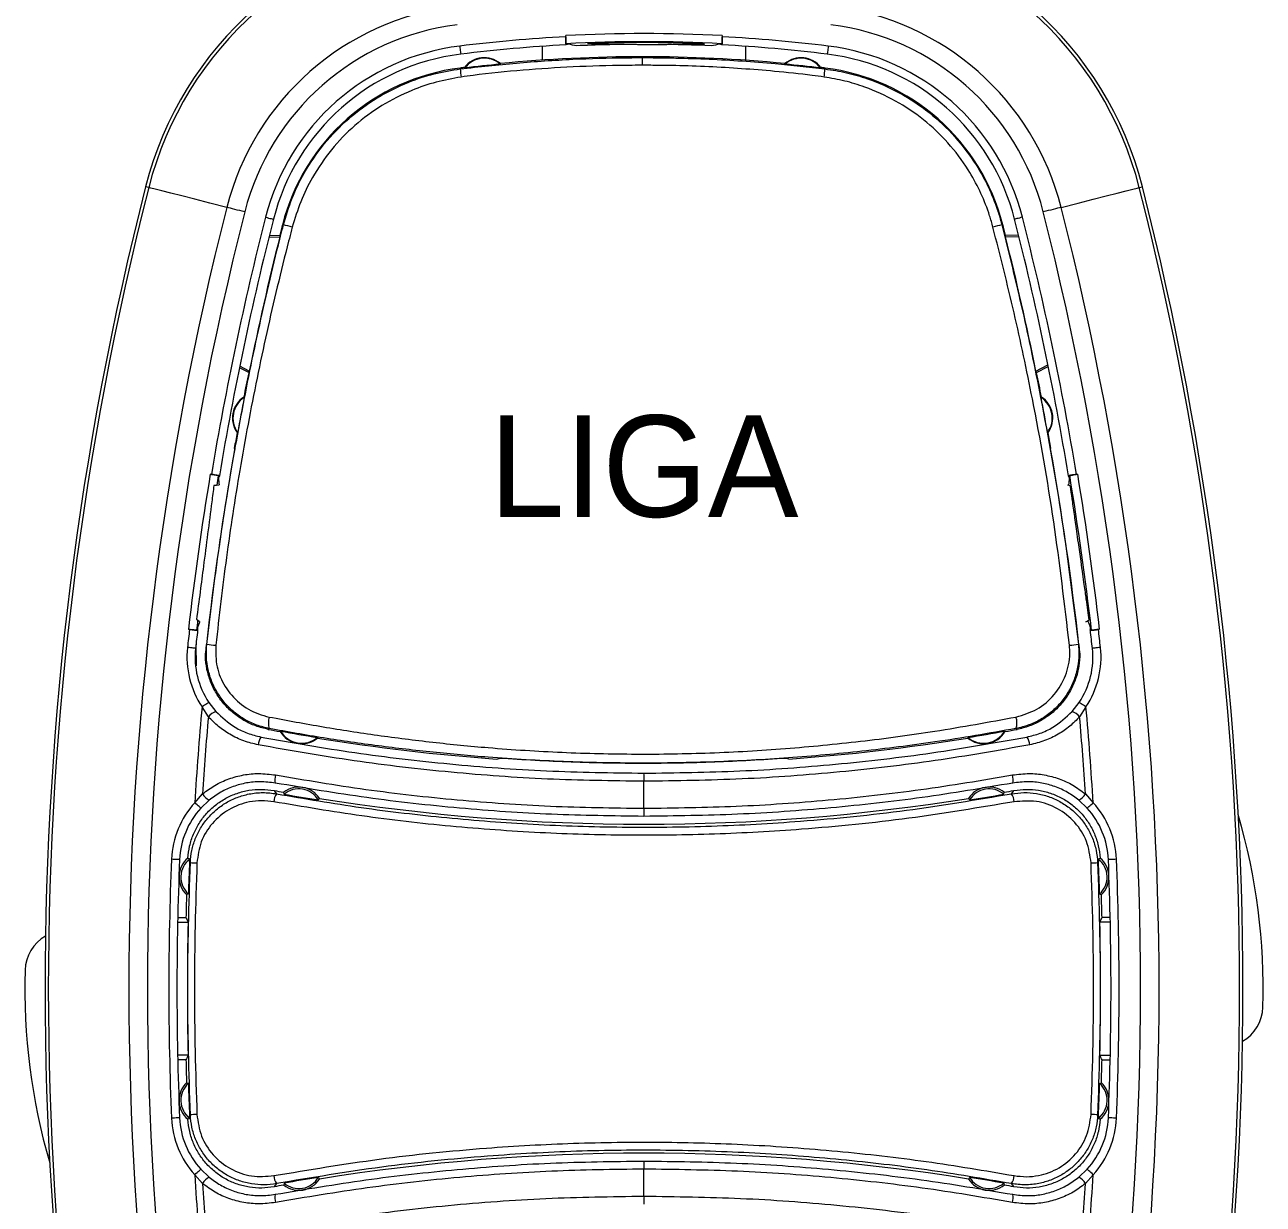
# Model space of a CAD drawing. Header units: inches. Extents: x -3 to 3194, y -983 to 1262.
# Drawn here: x 2958.66 to 2989.16, y 712.66 to 741.7 of the extents above; entities that cross this region are included whole.
import ezdxf

# ---------------------------------------------------------------- set-up
doc = ezdxf.new("R2010")
doc.units = ezdxf.units.IN
doc.header["$MEASUREMENT"] = 0

# ---------------------------------------------------------------- blocks, each defined once
blk = doc.blocks.new('BOTÃO DUPLO')
at = {"color": 7, "linetype": 'Continuous', "lineweight": 15}
for p, q in [((5850.454, 10989.968), (5850.454, 10989.997)), ((5854.311, 10989.997), (5854.311, 10989.968)), ((5849.882, 10989.393), (5849.882, 10989.733)), ((5854.882, 10989.733), (5854.882, 10989.388)), ((5847.856, 10989.198), (5847.859, 10989.177)), ((5856.841, 10989.198), (5856.839, 10989.177)), ((5840.186, 10986.258), (5840.108, 10986.277)), ((5864.579, 10986.258), (5864.657, 10986.277)), ((5843.481, 10985.341), (5843.502, 10985.336)), ((5861.217, 10985.341), (5861.196, 10985.336)), ((5843.145, 10985.034), (5843.413, 10985.044)), ((5843.155, 10985.076), (5843.416, 10985.086)), ((5861.61, 10985.073), (5861.281, 10985.086)), ((5861.621, 10985.031), (5861.285, 10985.044)), ((5842.662, 10981.737), (5842.427, 10981.861)), ((5862.036, 10981.737), (5862.331, 10981.893)), ((5862.051, 10981.698), (5862.34, 10981.85)), ((5842.647, 10981.698), (5842.419, 10981.818)), ((5842.303, 10979.825), (5842.293, 10979.838)), ((5862.395, 10979.825), (5862.405, 10979.838)), ((5841.73, 10979.194), (5841.702, 10979.198)), ((5863.035, 10979.194), (5863.063, 10979.198)), ((5841.859, 10978.926), (5841.918, 10978.933)), ((5862.823, 10978.929), (5862.847, 10978.933)), ((5862.85, 10978.918), (5862.823, 10978.929)), ((5862.884, 10978.904), (5862.85, 10978.918)), ((5841.439, 10975.564), (5841.39, 10975.6)), ((5863.262, 10975.566), (5863.319, 10975.596)), ((5863.321, 10975.574), (5863.262, 10975.566)), ((5863.319, 10975.596), (5863.349, 10975.612)), ((5841.163, 10975.379), (5841.191, 10975.375)), ((5863.602, 10975.379), (5863.574, 10975.375)), ((5841.36, 10974.482), (5841.35, 10975.004)), ((5841.654, 10973.226), (5841.498, 10973.469)), ((5841.664, 10973.58), (5841.838, 10973.356)), ((5862.927, 10973.356), (5863.101, 10973.58)), ((5863.267, 10973.469), (5863.111, 10973.226)), ((5848.749, 10972.184), (5848.818, 10972.201)), ((5855.948, 10972.184), (5855.88, 10972.201)), ((5852.382, 10970.973), (5852.382, 10971.637)), ((5841.32, 10971.109), (5841.511, 10971.327)), ((5841.673, 10971.17), (5841.468, 10970.975)), ((5863.297, 10970.975), (5863.092, 10971.17)), ((5863.254, 10971.327), (5863.445, 10971.109)), ((5841.19, 10969.66), (5841.194, 10969.721)), ((5841.21, 10969.635), (5841.19, 10969.66)), ((5863.575, 10969.66), (5863.555, 10969.635)), ((5863.571, 10969.721), (5863.575, 10969.66)), ((5840.898, 10968.17), (5841.155, 10968.17)), ((5840.901, 10968.28), (5841.102, 10968.28)), ((5863.867, 10968.17), (5863.61, 10968.17)), ((5863.864, 10968.28), (5863.662, 10968.28)), ((5841.155, 10964.89), (5840.898, 10964.89)), ((5841.102, 10964.78), (5840.901, 10964.78)), ((5863.61, 10964.89), (5863.867, 10964.89)), ((5863.662, 10964.78), (5863.864, 10964.78)), ((5841.19, 10963.4), (5841.21, 10963.425)), ((5841.194, 10963.338), (5841.19, 10963.4)), ((5863.555, 10963.425), (5863.575, 10963.4)), ((5863.575, 10963.4), (5863.571, 10963.338)), ((5841.468, 10962.085), (5841.673, 10961.89)), ((5852.382, 10961.423), (5852.382, 10962.087)), ((5863.092, 10961.89), (5863.297, 10962.085)), ((5841.511, 10961.733), (5841.32, 10961.95)), ((5863.445, 10961.95), (5863.254, 10961.733))]:
    blk.add_line(p, q, dxfattribs=at)
at = {"color": 116, "linetype": 'Continuous', "lineweight": 15, "true_color": 0x136734}
for p, q in [((5852.349, 10989.266), (5852.349, 10989.455)), ((5841.593, 10974.803), (5841.605, 10975.004)), ((5841.605, 10975.004), (5841.615, 10975.012)), ((5863.082, 10975.012), (5863.092, 10975.004)), ((5863.092, 10975.004), (5863.104, 10974.803)), ((5841.58, 10974.79), (5841.593, 10974.803)), ((5863.104, 10974.803), (5863.118, 10974.79))]:
    blk.add_line(p, q, dxfattribs=at)
at = {"color": 7, "linetype": 'Continuous', "lineweight": 15, "flags": 128}
for points in [[(5847.845, 10989.739), (5847.85, 10989.7), (5847.854, 10989.662), (5847.859, 10989.628), (5847.862, 10989.598), (5847.865, 10989.573), (5847.868, 10989.555), (5847.869, 10989.544), (5847.869, 10989.54)], [(5856.92, 10989.739), (5856.915, 10989.7), (5856.911, 10989.662), (5856.906, 10989.628), (5856.903, 10989.598), (5856.9, 10989.573), (5856.897, 10989.555), (5856.896, 10989.544), (5856.896, 10989.54)], [(5847.968, 10989.2), (5847.962, 10989.209), (5847.961, 10989.211)], [(5848.841, 10989.295), (5848.845, 10989.306), (5848.845, 10989.307)], [(5855.856, 10989.295), (5855.853, 10989.306), (5855.852, 10989.307)], [(5856.73, 10989.2), (5856.735, 10989.209), (5856.736, 10989.211)], [(5842.108, 10985.768), (5841.692, 10985.874), (5841.321, 10985.968), (5840.999, 10986.05), (5840.728, 10986.119), (5840.51, 10986.175), (5840.346, 10986.217), (5840.238, 10986.244), (5840.186, 10986.258)], [(5862.657, 10985.768), (5863.073, 10985.874), (5863.444, 10985.968), (5863.766, 10986.05), (5864.037, 10986.119), (5864.255, 10986.175), (5864.419, 10986.217), (5864.527, 10986.244), (5864.579, 10986.258)], [(5842.55, 10985.655), (5842.487, 10985.671), (5842.425, 10985.687), (5842.365, 10985.702), (5842.307, 10985.717), (5842.251, 10985.731), (5842.199, 10985.745), (5842.152, 10985.757), (5842.108, 10985.768)], [(5843.062, 10985.525), (5843.1, 10985.515), (5843.137, 10985.506), (5843.17, 10985.497), (5843.2, 10985.49), (5843.224, 10985.484), (5843.242, 10985.479), (5843.252, 10985.476), (5843.256, 10985.476)], [(5861.703, 10985.525), (5861.665, 10985.515), (5861.628, 10985.506), (5861.595, 10985.497), (5861.565, 10985.49), (5861.541, 10985.484), (5861.523, 10985.479), (5861.513, 10985.476), (5861.509, 10985.476)], [(5862.657, 10985.768), (5862.613, 10985.757), (5862.565, 10985.745), (5862.513, 10985.731), (5862.458, 10985.717), (5862.4, 10985.702), (5862.339, 10985.687), (5862.278, 10985.671), (5862.215, 10985.655)], [(5842.538, 10981.087), (5842.528, 10981.093), (5842.527, 10981.095)], [(5862.16, 10981.087), (5862.169, 10981.093), (5862.171, 10981.095)], [(5842.375, 10980.226), (5842.364, 10980.224), (5842.362, 10980.223)], [(5862.322, 10980.226), (5862.333, 10980.224), (5862.335, 10980.223)], [(5862.85, 10978.918), (5862.849, 10978.92), (5862.849, 10978.922), (5862.849, 10978.924), (5862.848, 10978.926), (5862.848, 10978.927), (5862.848, 10978.929), (5862.848, 10978.931), (5862.847, 10978.933)], [(5863.321, 10975.574), (5863.321, 10975.577), (5863.321, 10975.58), (5863.321, 10975.582), (5863.32, 10975.585), (5863.32, 10975.588), (5863.32, 10975.59), (5863.319, 10975.593), (5863.319, 10975.596)], [(5841.34, 10974.91), (5841.336, 10974.91), (5841.325, 10974.911), (5841.307, 10974.913), (5841.282, 10974.916), (5841.252, 10974.92), (5841.217, 10974.923), (5841.18, 10974.927), (5841.141, 10974.932)], [(5863.624, 10974.932), (5863.585, 10974.927), (5863.548, 10974.923), (5863.513, 10974.92), (5863.483, 10974.916), (5863.458, 10974.913), (5863.44, 10974.911), (5863.429, 10974.91), (5863.425, 10974.91)], [(5841.664, 10973.58), (5841.661, 10973.578), (5841.652, 10973.572), (5841.637, 10973.562), (5841.616, 10973.548), (5841.591, 10973.531), (5841.562, 10973.512), (5841.531, 10973.491), (5841.498, 10973.469)], [(5863.267, 10973.469), (5863.234, 10973.491), (5863.203, 10973.512), (5863.174, 10973.531), (5863.149, 10973.548), (5863.128, 10973.562), (5863.113, 10973.572), (5863.103, 10973.578), (5863.101, 10973.58)], [(5843.433, 10972.871), (5843.426, 10972.862), (5843.425, 10972.86)], [(5844.339, 10972.715), (5844.342, 10972.704), (5844.342, 10972.702)], [(5860.359, 10972.715), (5860.356, 10972.704), (5860.355, 10972.702)], [(5861.265, 10972.871), (5861.271, 10972.862), (5861.273, 10972.86)], [(5861.57, 10972.915), (5861.556, 10972.925), (5861.542, 10972.935)], [(5843.272, 10971.408), (5843.302, 10971.37), (5843.333, 10971.329)], [(5843.523, 10971.319), (5843.52, 10971.329), (5843.51, 10971.365)], [(5844.362, 10971.177), (5844.368, 10971.185), (5844.389, 10971.217)], [(5860.403, 10971.177), (5860.397, 10971.185), (5860.376, 10971.217)], [(5861.242, 10971.319), (5861.245, 10971.329), (5861.255, 10971.365)], [(5861.432, 10971.329), (5861.463, 10971.37), (5861.493, 10971.408)], [(5841.468, 10970.975), (5841.465, 10970.977), (5841.457, 10970.985), (5841.443, 10970.997), (5841.425, 10971.014), (5841.402, 10971.034), (5841.377, 10971.058), (5841.349, 10971.083), (5841.32, 10971.109)], [(5863.297, 10970.975), (5863.3, 10970.977), (5863.308, 10970.985), (5863.322, 10970.997), (5863.34, 10971.014), (5863.363, 10971.034), (5863.388, 10971.058), (5863.416, 10971.083), (5863.445, 10971.109)], [(5840.947, 10969.709), (5840.943, 10969.709), (5840.932, 10969.709), (5840.913, 10969.71), (5840.889, 10969.711), (5840.858, 10969.712), (5840.824, 10969.714), (5840.786, 10969.715), (5840.747, 10969.717)], [(5841.194, 10969.721), (5841.184, 10969.726), (5841.15, 10969.743)], [(5863.615, 10969.743), (5863.605, 10969.738), (5863.571, 10969.721)], [(5864.018, 10969.717), (5863.979, 10969.715), (5863.941, 10969.714), (5863.907, 10969.712), (5863.876, 10969.711), (5863.851, 10969.71), (5863.833, 10969.709), (5863.822, 10969.709), (5863.818, 10969.709)], [(5841.162, 10968.865), (5841.152, 10968.86), (5841.117, 10968.846)], [(5863.603, 10968.865), (5863.613, 10968.86), (5863.647, 10968.846)], [(5841.162, 10964.195), (5841.152, 10964.199), (5841.117, 10964.214)], [(5863.603, 10964.195), (5863.613, 10964.199), (5863.647, 10964.214)], [(5840.947, 10963.351), (5840.943, 10963.351), (5840.932, 10963.35), (5840.913, 10963.35), (5840.889, 10963.349), (5840.858, 10963.347), (5840.824, 10963.346), (5840.786, 10963.344), (5840.747, 10963.343)], [(5841.15, 10963.317), (5841.16, 10963.322), (5841.194, 10963.338)], [(5863.571, 10963.338), (5863.581, 10963.334), (5863.615, 10963.317)], [(5864.018, 10963.343), (5863.979, 10963.344), (5863.941, 10963.346), (5863.907, 10963.347), (5863.876, 10963.349), (5863.851, 10963.35), (5863.833, 10963.35), (5863.822, 10963.351), (5863.818, 10963.351)], [(5841.32, 10961.95), (5841.349, 10961.977), (5841.377, 10962.002), (5841.402, 10962.026), (5841.425, 10962.046), (5841.443, 10962.063), (5841.457, 10962.075), (5841.465, 10962.083), (5841.468, 10962.085)], [(5863.445, 10961.95), (5863.416, 10961.977), (5863.388, 10962.002), (5863.363, 10962.026), (5863.34, 10962.046), (5863.322, 10962.063), (5863.308, 10962.075), (5863.3, 10962.083), (5863.297, 10962.085)], [(5843.333, 10961.731), (5843.302, 10961.69), (5843.272, 10961.651)], [(5843.523, 10961.741), (5843.52, 10961.731), (5843.51, 10961.694)], [(5844.362, 10961.883), (5844.368, 10961.874), (5844.389, 10961.843)], [(5860.403, 10961.883), (5860.397, 10961.874), (5860.376, 10961.843)], [(5861.242, 10961.741), (5861.245, 10961.731), (5861.255, 10961.694)], [(5861.493, 10961.651), (5861.463, 10961.69), (5861.432, 10961.731)]]:
    blk.add_lwpolyline(points, dxfattribs=at)
at = {"color": 116, "linetype": 'Continuous', "lineweight": 15, "true_color": 0x136734, "flags": 128}
blk.add_lwpolyline([(5843.155, 10972.935), (5843.141, 10972.925), (5843.128, 10972.915)], dxfattribs=at)
at = {"color": 7, "linetype": 'Continuous', "lineweight": 15}
for centre, radius, start, end in [((5848.539, 10984.13), 8.7, 97.0537, 165.7091), ((5848.539, 10984.13), 8.62, 97.0537, 165.7091), ((5856.226, 10984.13), 8.62, 14.2909, 82.9463), ((5856.226, 10984.13), 8.7, 14.2909, 82.9463), ((5848.539, 10984.13), 6.636, 97.0537, 165.7091), ((5856.226, 10984.13), 6.636, 14.2909, 82.9463), ((5848.539, 10984.13), 6.18, 97.0537, 165.7091), ((5856.226, 10984.13), 6.18, 14.2909, 82.9463), ((5852.382, 10953.067), 36.952, 92.991, 97.0537), ((5852.382, 10953.067), 36.752, 92.9963, 97.0537), ((5852.382, 10953.067), 36.98, 87.0113, 92.9887), ((5852.382, 10953.067), 36.78, 87.0059, 92.9941), ((5852.382, 10953.067), 36.716, 90.3036, 92.5956), ((5852.382, 10953.067), 36.759, 87.6744, 92.1672), ((5852.382, 10953.067), 36.716, 87.4044, 89.4545), ((5852.382, 10953.067), 36.752, 82.9463, 87.0037), ((5852.382, 10953.067), 36.952, 82.9463, 87.009), ((5848.539, 10984.13), 5.652, 97.0537, 165.7091), ((5848.539, 10984.13), 5.452, 97.0537, 165.7091), ((5856.226, 10984.13), 5.452, 14.2909, 82.9463), ((5856.226, 10984.13), 5.652, 14.2909, 82.9463), ((5852.349, 10953.053), 36.424, 96.9187, 97.0853), ((5848.449, 10988.841), 0.612, 49.6452, 142.7933), ((5848.449, 10988.841), 0.6, 49.1535, 143.285), ((5852.349, 10953.053), 36.411, 95.528, 96.9105), ((5856.249, 10988.841), 0.612, 37.2067, 130.3548), ((5856.249, 10988.841), 0.6, 36.715, 130.8465), ((5852.349, 10953.053), 36.411, 83.0895, 84.472), ((5852.349, 10953.053), 36.424, 82.9147, 83.0813), ((5854.381, 10989.318), 2.462, 352.0235, 356.7008), ((5917.632, 10966.53), 80, 165.70915, 194.29085), ((5917.632, 10966.53), 79.92, 165.70915, 194.29085), ((5787.132, 10966.53), 79.92, 345.70915, 14.29085), ((5787.132, 10966.53), 80, 345.70915, 14.29085), ((5917.632, 10966.53), 77.936, 165.70915, 194.29085), ((5917.632, 10966.53), 77.48, 165.70915, 194.29085), ((5917.632, 10966.53), 76.952, 165.70915, 170.5278), ((5787.132, 10966.53), 76.952, 9.4722, 14.29085), ((5787.132, 10966.53), 77.48, 345.70915, 14.29085), ((5787.132, 10966.53), 77.936, 345.70915, 14.29085), ((5917.632, 10966.53), 76.752, 165.70915, 170.52932), ((5917.539, 10966.474), 76.424, 165.7072, 165.9046), ((5841.672, 10977.426), 8.119, 75.3816, 76.9796), ((5863.025, 10977.426), 8.119, 103.0204, 104.6184), ((5787.159, 10966.474), 76.424, 14.0954, 14.2928), ((5787.132, 10966.53), 76.752, 9.47068, 14.29085), ((5917.539, 10966.474), 76.417, 165.93582, 168.47858), ((5787.159, 10966.474), 76.417, 11.52142, 14.06418), ((5917.539, 10966.474), 76.424, 168.5098, 168.97093), ((5787.159, 10966.474), 76.424, 11.02907, 11.4902), ((5842.859, 10980.581), 0.612, 122.9136, 215.693), ((5842.859, 10980.581), 0.6, 122.4197, 216.1869), ((5917.539, 10966.474), 76.411, 168.97484, 169.63167), ((5787.159, 10966.474), 76.411, 10.36833, 11.02516), ((5861.838, 10980.581), 0.6, 323.8131, 57.5803), ((5861.838, 10980.581), 0.612, 324.307, 57.0864), ((5917.539, 10966.474), 76.424, 169.63559, 169.92952), ((5787.159, 10966.474), 76.424, 10.07048, 10.36441), ((5917.632, 10966.53), 76.98, 170.52833, 173.39877), ((5917.632, 10966.53), 76.78, 170.52976, 170.7089), ((5787.132, 10966.53), 76.78, 6.60266, 9.47024), ((5787.132, 10966.53), 76.98, 6.60123, 9.47167), ((5917.632, 10966.53), 76.78, 173.21594, 173.39734), ((5917.632, 10966.53), 76.952, 173.3993, 173.73175), ((5917.632, 10966.53), 76.752, 173.39778, 173.73175), ((5787.132, 10966.53), 76.752, 6.26825, 6.60222), ((5787.132, 10966.53), 76.952, 6.26825, 6.6007), ((5843.329, 10974.691), 2.202, 173.7317, 213.721), ((5843.329, 10974.691), 2.002, 173.7317, 213.721), ((5861.436, 10974.691), 2.002, 326.279, 6.2683), ((5861.436, 10974.691), 2.202, 326.279, 6.2683), ((5917.632, 10966.53), 76.45, 174.79224, 176.56581), ((5842.004, 10972.927), 0.46, 111.0665, 139.4709), ((5862.761, 10972.927), 0.46, 40.5298, 68.9329), ((5787.132, 10966.53), 76.45, 3.43419, 5.20776), ((5917.632, 10966.53), 76.273, 174.96371, 176.39434), ((5861.131, 10973.078), 0.436, 340.7736, 18.8816), ((5787.132, 10966.53), 76.273, 3.60566, 5.03629), ((5843.232, 10972.519), 0.349, 143.2783, 177.5824), ((5852.349, 11021.854), 49.8, 259.3297, 259.6772), ((5843.951, 10973.173), 0.612, 210.74, 258.886), ((5852.349, 11021.854), 49.788, 259.6837, 260.7416), ((5843.951, 10973.173), 0.6, 210.2112, 310.2141), ((5843.951, 10973.173), 0.612, 266.5323, 309.6853), ((5852.349, 11021.854), 49.8, 260.748, 265.8552), ((5852.349, 11021.854), 49.788, 279.2584, 280.3163), ((5860.746, 10973.173), 0.6, 229.7859, 329.7888), ((5852.349, 11021.854), 49.8, 280.3228, 280.6703), ((5861.533, 10972.519), 0.349, 2.4182, 36.7209), ((5843.64, 10971.682), 0.349, 161.7666, 194.847), ((5837.075, 10971.688), 15.308, 359.8084, 0.5567), ((5861.125, 10971.682), 0.349, 345.1525, 18.2337), ((5843.882, 10970.895), 0.6, 32.4494, 128.3244), ((5860.882, 10970.895), 0.6, 51.6756, 147.5506), ((5841.901, 10971.57), 0.46, 211.8877, 240.2909), ((5843.637, 10971.116), 0.372, 144.9872, 177.4514), ((5852.382, 11021.08), 50.5, 259.6062, 259.8815), ((5843.882, 10970.895), 0.556, 30.4587, 130.3151), ((5852.382, 11021.08), 50.544, 259.9043, 260.8695), ((5852.382, 11021.08), 50.5, 260.8923, 279.1077), ((5860.882, 10970.895), 0.556, 49.6849, 149.5413), ((5852.382, 11021.08), 50.544, 279.1305, 280.0957), ((5852.382, 11021.08), 50.5, 280.1185, 280.3938), ((5861.128, 10971.116), 0.372, 2.5485, 35.0125), ((5862.864, 10971.57), 0.46, 299.7086, 328.1127), ((5842.947, 10969.626), 2.202, 137.637, 177.6263), ((5842.947, 10969.626), 2.002, 137.637, 177.6263), ((5832.158, 10970.922), 20.225, 359.5773, 0.144), ((5861.818, 10969.626), 2.002, 2.3737, 42.363), ((5861.818, 10969.626), 2.202, 2.3737, 42.363), ((5852.382, 10966.53), 15.25, 358.2829, 16.3265), ((5917.632, 10966.53), 76.952, 177.62631, 182.37369), ((5917.632, 10966.53), 76.752, 177.62631, 182.37369), ((5841.532, 10969.28), 0.6, 129.5463, 226.2919), ((5841.532, 10969.28), 0.556, 127.4656, 228.2638), ((5917.782, 10966.53), 76.656, 177.66003, 178.25459), ((5841.538, 10974.586), 4.963, 266.2034, 268.079), ((5863.227, 10974.587), 4.963, 271.9211, 273.7966), ((5863.233, 10969.28), 0.556, 311.7362, 52.5344), ((5786.982, 10966.53), 76.656, 1.74541, 2.33997), ((5863.233, 10969.28), 0.6, 313.7081, 50.4537), ((5787.132, 10966.53), 76.752, 357.62631, 2.37369), ((5787.132, 10966.53), 76.952, 357.62631, 2.37369), ((5917.782, 10966.53), 76.7, 178.26945, 178.69262), ((5786.982, 10966.53), 76.7, 1.30738, 1.73055), ((5917.782, 10966.53), 76.645, 178.7739, 181.2261), ((5786.982, 10966.53), 76.645, 358.7739, 1.2261), ((5838.139, 10966.957), 1, 119.7296, 178.2829), ((5852.382, 10966.53), 15.25, 178.2829, 196.3265), ((5866.626, 10966.103), 1, 299.7296, 358.2829), ((5917.782, 10966.53), 76.7, 181.30738, 181.73055), ((5786.982, 10966.53), 76.7, 358.26945, 358.69262), ((5841.532, 10963.78), 0.6, 133.7081, 230.4537), ((5841.532, 10963.78), 0.556, 131.7362, 232.5344), ((5917.782, 10966.53), 76.656, 181.74541, 182.33997), ((5863.233, 10963.78), 0.556, 307.4656, 48.2638), ((5786.982, 10966.53), 76.656, 357.66003, 358.25459), ((5863.233, 10963.78), 0.6, 309.5463, 46.2919), ((5842.947, 10963.434), 2.202, 182.3737, 222.363), ((5842.947, 10963.434), 2.002, 182.3737, 222.363), ((5841.538, 10958.474), 4.962, 91.9209, 93.7968), ((5861.818, 10963.434), 2.002, 317.637, 357.6263), ((5863.227, 10958.474), 4.962, 86.2032, 88.079), ((5861.818, 10963.434), 2.202, 317.637, 357.6263), ((5852.382, 10911.98), 50.5, 80.8923, 99.1077), ((5832.162, 10962.236), 20.221, 359.5773, 0.1441), ((5917.632, 10966.53), 76.45, 183.43419, 185.20776), ((5841.901, 10961.49), 0.46, 119.7092, 148.1123), ((5917.632, 10966.53), 76.273, 183.60566, 185.03629), ((5843.637, 10961.944), 0.372, 182.5485, 215.0129), ((5843.882, 10962.165), 0.6, 231.6756, 327.5506), ((5852.382, 10911.98), 50.544, 99.1305, 100.0957), ((5843.882, 10962.165), 0.556, 229.6849, 329.5413), ((5860.882, 10962.165), 0.6, 212.4494, 308.3244), ((5852.382, 10911.98), 50.544, 79.9043, 80.8695), ((5860.882, 10962.165), 0.556, 210.4587, 310.3151), ((5861.128, 10961.944), 0.372, 324.9875, 357.4516), ((5862.864, 10961.49), 0.46, 31.8873, 60.2912), ((5787.132, 10966.53), 76.273, 354.96371, 356.39434), ((5787.132, 10966.53), 76.45, 354.79224, 356.56581), ((5852.382, 10911.98), 50.5, 100.1185, 100.3938), ((5843.64, 10961.377), 0.349, 165.153, 198.2335), ((5867.711, 10961.274), 15.329, 179.4438, 180.1911), ((5852.382, 10911.98), 50.5, 79.6062, 79.8815), ((5861.125, 10961.377), 0.349, 341.7662, 14.8475)]:
    blk.add_arc(centre, radius, start, end, dxfattribs=at)
at = {"color": 116, "linetype": 'Continuous', "lineweight": 15, "true_color": 0x136734}
for centre, radius, start, end in [((5852.349, 10953.053), 36.424, 84.4802, 95.5198), ((5848.494, 10984.064), 5.174, 97.0853, 165.7072), ((5850.317, 10989.318), 2.462, 183.2994, 187.9765), ((5856.203, 10984.064), 5.174, 14.2928, 82.9147), ((5917.539, 10966.474), 76.411, 169.9372, 173.59042), ((5787.159, 10966.474), 76.411, 6.40958, 10.0628), ((5842.827, 10984.193), 9.26, 262.4812, 263.8638), ((5861.871, 10984.192), 9.26, 276.1362, 277.5189), ((5843.567, 10973.078), 0.436, 161.1182, 199.2264), ((5852.349, 11021.854), 49.8, 274.1448, 279.252), ((5860.746, 10973.173), 0.612, 230.3147, 329.26)]:
    blk.add_arc(centre, radius, start, end, dxfattribs=at)
at = {"color": 7, "linetype": 'Continuous', "lineweight": 15}
for centre, major_axis, ratio, start_param, end_param in [((5842.707, 10953.067), (38.718, 0), 0.96827, 1.367642, 1.369147), ((5862.307, 10953.067), (39.712, 0), 0.96827, 1.872183, 1.873686), ((5842.707, 10953.067), (38.718, 0), 0.96827, 1.362328, 1.367642), ((5862.058, 10953.067), (38.718, 0), 0.96827, 1.773951, 1.779264), ((5862.058, 10953.067), (38.718, 0), 0.96827, 1.772446, 1.773951), ((5842.458, 10953.067), (39.712, 0), 0.96827, 1.267907, 1.26941), ((5917.058, 10978.942), (-2.886, 74.873), 0.986038, 1.450717, 1.45128), ((5787.639, 10978.942), (2.886, 74.873), 0.986038, 4.831905, 4.832469), ((5911.721, 10955.436), (34.938, 66.285), 0.986038, 1.690312, 1.690876), ((5792.976, 10955.436), (-34.938, 66.285), 0.986038, 4.592309, 4.592873), ((5920.476, 10986.668), (11.378, 80.583), 0.96827, 1.799072, 1.799792), ((5914.754, 10946.146), (11.516, 81.567), 0.96827, 1.294052, 1.294771), ((5920.476, 10986.668), (11.378, 80.583), 0.96827, 1.799792, 1.801906), ((5790.01, 10946.146), (-11.516, 81.567), 0.96827, 4.988414, 4.989133), ((5784.289, 10986.668), (-11.378, 80.583), 0.96827, 4.48127, 4.483393), ((5784.289, 10986.668), (-11.378, 80.583), 0.96827, 4.483393, 4.484113), ((5914.789, 10946.392), (11.378, 80.583), 0.96827, 1.339816, 1.3418), ((5789.976, 10946.392), (-11.378, 80.583), 0.96827, 4.941385, 4.943508), ((5914.789, 10946.392), (11.378, 80.583), 0.96827, 1.3418, 1.342521), ((5920.51, 10986.914), (11.516, 81.567), 0.96827, 1.846822, 1.847541), ((5784.254, 10986.914), (-11.516, 81.567), 0.96827, 4.435645, 4.436364), ((5789.976, 10946.392), (-11.378, 80.583), 0.96827, 4.940665, 4.941385), ((5917.782, 11017.073), (0, 101.095), 0.866047, 2.074476, 2.075718), ((5786.982, 11017.073), (0, 101.095), 0.866047, 4.207467, 4.208709), ((5917.782, 10915.986), (0, 101.095), 0.866047, 1.065874, 1.067117), ((5786.982, 10915.986), (0, 101.095), 0.866047, 5.216069, 5.217311)]:
    blk.add_ellipse(centre, major_axis=major_axis, ratio=ratio, start_param=start_param, end_param=end_param, dxfattribs=at)
for points, knots in [([(5850.461, 10989.797), (5850.461, 10989.799), (5850.459, 10989.804), (5850.457, 10989.839), (5850.455, 10989.89), (5850.454, 10989.946), (5850.454, 10989.982), (5850.454, 10989.997)], [0, 0, 0, 0, 0.215531, 0.431063, 0.646455, 0.861922, 1, 1, 1, 1]), ([(5850.454, 10989.968), (5850.454, 10989.946), (5850.455, 10989.901), (5850.456, 10989.841), (5850.458, 10989.796), (5850.46, 10989.771), (5850.461, 10989.769), (5850.461, 10989.768)], [0, 0, 0, 0, 0.213559, 0.427131, 0.64041, 0.85345, 1, 1, 1, 1]), ([(5850.992, 10989.8), (5851.539, 10989.79), (5852.5, 10989.772), (5853.46, 10989.788), (5853.874, 10989.796)], [0, 0, 0, 0, 0.569056, 1, 1, 1, 1]), ([(5854.311, 10989.997), (5854.31, 10989.974), (5854.31, 10989.929), (5854.309, 10989.869), (5854.307, 10989.824), (5854.305, 10989.8), (5854.304, 10989.798), (5854.304, 10989.797)], [0, 0, 0, 0, 0.215942, 0.431895, 0.647553, 0.86297, 1, 1, 1, 1]), ([(5854.304, 10989.768), (5854.304, 10989.77), (5854.306, 10989.774), (5854.308, 10989.808), (5854.31, 10989.858), (5854.31, 10989.915), (5854.311, 10989.953), (5854.311, 10989.968)], [0, 0, 0, 0, 0.213163, 0.426328, 0.639355, 0.852429, 1, 1, 1, 1]), ([(5856.819, 10988.977), (5856.721, 10988.991), (5856.624, 10989.006), (5856.525, 10989.018), (5856.525, 10989.018)], [0, 0, 0, 0, 0.999797, 1, 1, 1, 1]), ([(5841.702, 10979.198), (5841.724, 10979.194), (5841.768, 10979.188), (5841.828, 10979.178), (5841.872, 10979.17), (5841.895, 10979.165), (5841.898, 10979.164), (5841.899, 10979.163)], [0, 0, 0, 0, 0.215738, 0.431478, 0.647145, 0.862829, 1, 1, 1, 1]), ([(5841.927, 10979.159), (5841.925, 10979.16), (5841.921, 10979.162), (5841.888, 10979.169), (5841.838, 10979.177), (5841.782, 10979.186), (5841.745, 10979.192), (5841.73, 10979.194)], [0, 0, 0, 0, 0.213521, 0.427049, 0.64044, 0.853728, 1, 1, 1, 1]), ([(5863.035, 10979.194), (5863.013, 10979.19), (5862.968, 10979.184), (5862.909, 10979.174), (5862.865, 10979.166), (5862.841, 10979.161), (5862.839, 10979.159), (5862.838, 10979.159)], [0, 0, 0, 0, 0.21336, 0.426719, 0.640004, 0.853309, 1, 1, 1, 1]), ([(5862.866, 10979.163), (5862.869, 10979.164), (5862.873, 10979.166), (5862.907, 10979.173), (5862.958, 10979.182), (5863.013, 10979.19), (5863.049, 10979.196), (5863.063, 10979.198)], [0, 0, 0, 0, 0.215897, 0.431792, 0.647558, 0.863222, 1, 1, 1, 1]), ([(5841.79, 10978.917), (5841.773, 10978.785), (5841.687, 10978.124), (5841.574, 10977.252), (5841.449, 10976.285), (5841.392, 10975.846), (5841.363, 10975.619)], [0, 0, 0, 0, 0.120194, 0.6012212, 0.7935869, 1, 1, 1, 1]), ([(5841.859, 10978.926), (5841.858, 10978.926), (5841.854, 10978.925), (5841.829, 10978.922), (5841.802, 10978.919), (5841.79, 10978.917)], [0, 0, 0, 0, 0.318507, 0.704291, 1, 1, 1, 1]), ([(5863.349, 10975.612), (5863.338, 10975.688), (5863.316, 10975.842), (5863.277, 10976.119), (5863.235, 10976.417), (5863.191, 10976.727), (5863.152, 10977.007), (5863.113, 10977.285), (5863.076, 10977.546), (5863.041, 10977.794), (5863.009, 10978.019), (5862.969, 10978.299), (5862.926, 10978.607), (5862.898, 10978.805), (5862.884, 10978.904)], [0, 0, 0, 0, 0.110581, 0.22117, 0.330953, 0.396496, 0.462693, 0.504715, 0.54676, 0.606359, 0.662606, 0.719022, 0.859316, 1, 1, 1, 1]), ([(5841.363, 10975.619), (5841.371, 10975.613), (5841.386, 10975.602), (5841.389, 10975.6), (5841.39, 10975.6)], [0, 0, 0, 0, 0.563036, 1, 1, 1, 1]), ([(5841.361, 10975.358), (5841.359, 10975.358), (5841.354, 10975.357), (5841.319, 10975.36), (5841.268, 10975.365), (5841.213, 10975.372), (5841.177, 10975.377), (5841.163, 10975.379)], [0, 0, 0, 0, 0.215897, 0.431792, 0.64756, 0.863223, 1, 1, 1, 1]), ([(5841.191, 10975.375), (5841.213, 10975.372), (5841.258, 10975.366), (5841.317, 10975.359), (5841.362, 10975.354), (5841.386, 10975.353), (5841.389, 10975.354), (5841.39, 10975.354)], [0, 0, 0, 0, 0.213358, 0.426717, 0.640004, 0.853308, 1, 1, 1, 1]), ([(5863.375, 10975.354), (5863.377, 10975.354), (5863.381, 10975.353), (5863.415, 10975.356), (5863.465, 10975.361), (5863.522, 10975.368), (5863.559, 10975.373), (5863.574, 10975.375)], [0, 0, 0, 0, 0.213521, 0.427048, 0.640442, 0.853726, 1, 1, 1, 1]), ([(5863.602, 10975.379), (5863.58, 10975.376), (5863.536, 10975.37), (5863.476, 10975.363), (5863.431, 10975.358), (5863.407, 10975.357), (5863.405, 10975.358), (5863.403, 10975.358)], [0, 0, 0, 0, 0.21574, 0.43148, 0.647145, 0.862829, 1, 1, 1, 1]), ([(5841.838, 10973.356), (5841.99, 10973.215), (5842.225, 10972.996), (5842.619, 10972.809), (5842.84, 10972.755), (5842.952, 10972.727)], [0, 0, 0, 0, 0.474798, 0.733674, 1, 1, 1, 1]), ([(5861.813, 10972.727), (5861.922, 10972.754), (5862.142, 10972.808), (5862.538, 10972.994), (5862.775, 10973.215), (5862.927, 10973.356)], [0, 0, 0, 0, 0.2588786, 0.5252015, 1, 1, 1, 1]), ([(5842.883, 10972.534), (5842.763, 10972.563), (5842.519, 10972.621), (5842.191, 10972.781), (5841.895, 10972.981), (5841.735, 10973.143), (5841.654, 10973.226)], [0, 0, 0, 0, 0.258551, 0.524538, 0.759461, 1, 1, 1, 1]), ([(5863.111, 10973.226), (5863.032, 10973.145), (5862.872, 10972.982), (5862.58, 10972.785), (5862.25, 10972.623), (5862.005, 10972.564), (5861.882, 10972.534)], [0, 0, 0, 0, 0.23491, 0.475462, 0.734008, 1, 1, 1, 1]), ([(5842.952, 10972.727), (5843.72, 10972.592), (5845.256, 10972.32), (5847.606, 10972.048), (5849.983, 10971.87), (5851.582, 10971.848), (5852.382, 10971.837)], [0, 0, 0, 0, 0.248161, 0.49632, 0.74816, 1, 1, 1, 1]), ([(5852.382, 10971.837), (5853.17, 10971.847), (5854.746, 10971.869), (5857.112, 10972.043), (5859.475, 10972.314), (5861.033, 10972.59), (5861.813, 10972.727)], [0, 0, 0, 0, 0.248146, 0.496293, 0.748145, 1, 1, 1, 1]), ([(5852.382, 10971.637), (5851.589, 10971.648), (5850.001, 10971.669), (5847.618, 10971.845), (5845.238, 10972.118), (5843.668, 10972.395), (5842.883, 10972.534)], [0, 0, 0, 0, 0.248159, 0.496317, 0.748157, 1, 1, 1, 1]), ([(5861.882, 10972.534), (5861.108, 10972.397), (5859.561, 10972.124), (5857.194, 10971.85), (5854.799, 10971.67), (5853.188, 10971.648), (5852.382, 10971.637)], [0, 0, 0, 0, 0.248173, 0.496342, 0.748171, 1, 1, 1, 1]), ([(5855.88, 10972.201), (5855.295, 10972.166), (5854.124, 10972.095), (5852.359, 10972.068), (5850.588, 10972.094), (5849.408, 10972.166), (5848.818, 10972.201)], [0, 0, 0, 0, 0.2489456, 0.4978907, 0.7489451, 1, 1, 1, 1]), ([(5841.511, 10971.327), (5841.61, 10971.4), (5841.812, 10971.55), (5842.154, 10971.704), (5842.519, 10971.802), (5842.907, 10971.843), (5843.171, 10971.809), (5843.308, 10971.792)], [0, 0, 0, 0, 0.193061, 0.391743, 0.584924, 0.783631, 1, 1, 1, 1]), ([(5843.308, 10971.792), (5844.049, 10971.667), (5845.53, 10971.417), (5847.792, 10971.167), (5850.078, 10971.003), (5851.614, 10970.983), (5852.382, 10970.973)], [0, 0, 0, 0, 0.248332, 0.496661, 0.748331, 1, 1, 1, 1]), ([(5852.382, 10970.973), (5853.141, 10970.983), (5854.657, 10971.003), (5856.933, 10971.163), (5859.205, 10971.412), (5860.706, 10971.665), (5861.457, 10971.792)], [0, 0, 0, 0, 0.24832, 0.49664, 0.748318, 1, 1, 1, 1]), ([(5861.457, 10971.792), (5861.594, 10971.809), (5861.854, 10971.842), (5862.243, 10971.803), (5862.604, 10971.707), (5862.95, 10971.552), (5863.152, 10971.402), (5863.254, 10971.327)], [0, 0, 0, 0, 0.216369, 0.409552, 0.608257, 0.801331, 1, 1, 1, 1]), ([(5843.302, 10971.593), (5843.178, 10971.609), (5842.942, 10971.639), (5842.59, 10971.603), (5842.263, 10971.516), (5841.949, 10971.375), (5841.766, 10971.239), (5841.673, 10971.17)], [0, 0, 0, 0, 0.216285, 0.409459, 0.608153, 0.801282, 1, 1, 1, 1]), ([(5852.382, 10970.773), (5851.624, 10970.783), (5850.107, 10970.802), (5847.829, 10970.963), (5845.555, 10971.213), (5844.053, 10971.466), (5843.302, 10971.593)], [0, 0, 0, 0, 0.248319, 0.496639, 0.748318, 1, 1, 1, 1]), ([(5861.463, 10971.593), (5860.722, 10971.468), (5859.24, 10971.217), (5856.976, 10970.967), (5854.688, 10970.803), (5853.151, 10970.783), (5852.382, 10970.773)], [0, 0, 0, 0, 0.248331, 0.49666, 0.74833, 1, 1, 1, 1]), ([(5863.092, 10971.17), (5863.002, 10971.237), (5862.819, 10971.373), (5862.508, 10971.513), (5862.178, 10971.603), (5861.826, 10971.639), (5861.587, 10971.609), (5861.463, 10971.593)], [0, 0, 0, 0, 0.193115, 0.391847, 0.58502, 0.783715, 1, 1, 1, 1]), ([(5841.15, 10969.743), (5841.161, 10969.843), (5841.183, 10970.045), (5841.278, 10970.335), (5841.419, 10970.605), (5841.603, 10970.848), (5841.825, 10971.056), (5842.079, 10971.225), (5842.358, 10971.348), (5842.655, 10971.423), (5842.964, 10971.449), (5843.169, 10971.422), (5843.272, 10971.408)], [0, 0, 0, 0, 0.099572, 0.199144, 0.298716, 0.398288, 0.497855, 0.597422, 0.696986, 0.79655, 0.898275, 1, 1, 1, 1]), ([(5841.21, 10969.635), (5841.219, 10969.734), (5841.236, 10969.933), (5841.325, 10970.22), (5841.456, 10970.489), (5841.631, 10970.732), (5841.844, 10970.943), (5842.09, 10971.117), (5842.363, 10971.248), (5842.667, 10971.335), (5842.995, 10971.372), (5843.22, 10971.343), (5843.333, 10971.329)], [0, 0, 0, 0, 0.096585, 0.193173, 0.289644, 0.38612, 0.48336, 0.580606, 0.679483, 0.778363, 0.889182, 1, 1, 1, 1]), ([(5843.266, 10971.132), (5843.165, 10971.145), (5842.964, 10971.17), (5842.583, 10971.129), (5842.147, 10970.965), (5841.734, 10970.617), (5841.445, 10970.156), (5841.396, 10969.803), (5841.372, 10969.626)], [0, 0, 0, 0, 0.111407, 0.222817, 0.420832, 0.615231, 0.80766, 1, 1, 1, 1]), ([(5843.333, 10971.329), (5844.027, 10971.211), (5845.416, 10970.974), (5847.527, 10970.728), (5849.672, 10970.564), (5851.848, 10970.494), (5854.046, 10970.518), (5856.383, 10970.648), (5858.854, 10970.896), (5860.571, 10971.185), (5861.432, 10971.329)], [0, 0, 0, 0, 0.116808, 0.233702, 0.350504, 0.470731, 0.591058, 0.711285, 0.855306, 1, 1, 1, 1]), ([(5861.432, 10971.329), (5861.534, 10971.342), (5861.738, 10971.369), (5862.047, 10971.344), (5862.347, 10971.269), (5862.63, 10971.144), (5862.887, 10970.971), (5863.112, 10970.759), (5863.295, 10970.511), (5863.434, 10970.236), (5863.527, 10969.941), (5863.546, 10969.737), (5863.555, 10969.635)], [0, 0, 0, 0, 0.100476, 0.200954, 0.301448, 0.401938, 0.502354, 0.602764, 0.702064, 0.801358, 0.90068, 1, 1, 1, 1]), ([(5861.493, 10971.408), (5861.594, 10971.422), (5861.795, 10971.448), (5862.099, 10971.424), (5862.395, 10971.352), (5862.675, 10971.231), (5862.93, 10971.064), (5863.154, 10970.858), (5863.339, 10970.616), (5863.482, 10970.345), (5863.581, 10970.051), (5863.604, 10969.845), (5863.615, 10969.743)], [0, 0, 0, 0, 0.099572, 0.199145, 0.298718, 0.39829, 0.497857, 0.597424, 0.696988, 0.796552, 0.898276, 1, 1, 1, 1]), ([(5863.393, 10969.626), (5863.367, 10969.808), (5863.316, 10970.171), (5863.011, 10970.643), (5862.579, 10970.987), (5862.05, 10971.177), (5861.682, 10971.147), (5861.499, 10971.132)], [0, 0, 0, 0, 0.1979311, 0.3961514, 0.5970595, 0.7984949, 1, 1, 1, 1]), ([(5861.499, 10971.132), (5860.636, 10970.988), (5858.906, 10970.698), (5856.437, 10970.451), (5854.121, 10970.321), (5851.97, 10970.293), (5849.8, 10970.356), (5847.617, 10970.516), (5845.426, 10970.766), (5843.986, 10971.01), (5843.266, 10971.132)], [0, 0, 0, 0, 0.144021, 0.288703, 0.405506, 0.522401, 0.639203, 0.759434, 0.879764, 1, 1, 1, 1]), ([(5841.21, 10963.425), (5841.178, 10964.459), (5841.115, 10966.529), (5841.178, 10968.599), (5841.21, 10969.635)], [0, 0, 0, 0, 0.499573, 1, 1, 1, 1]), ([(5863.555, 10969.635), (5863.587, 10968.601), (5863.65, 10966.531), (5863.587, 10964.461), (5863.555, 10963.425)], [0, 0, 0, 0, 0.499573, 1, 1, 1, 1]), ([(5841.372, 10969.626), (5841.34, 10968.595), (5841.277, 10966.531), (5841.34, 10964.466), (5841.372, 10963.433)], [0, 0, 0, 0, 0.49957, 1, 1, 1, 1]), ([(5863.393, 10963.433), (5863.425, 10964.465), (5863.488, 10966.529), (5863.425, 10968.593), (5863.393, 10969.626)], [0, 0, 0, 0, 0.49957, 1, 1, 1, 1]), ([(5843.272, 10961.651), (5843.171, 10961.638), (5842.97, 10961.611), (5842.666, 10961.635), (5842.37, 10961.708), (5842.09, 10961.829), (5841.835, 10961.995), (5841.611, 10962.202), (5841.426, 10962.444), (5841.283, 10962.715), (5841.184, 10963.008), (5841.161, 10963.214), (5841.15, 10963.317)], [0, 0, 0, 0, 0.099572, 0.199145, 0.298717, 0.39829, 0.497857, 0.597424, 0.696988, 0.796552, 0.898276, 1, 1, 1, 1]), ([(5843.333, 10961.731), (5843.231, 10961.717), (5843.027, 10961.69), (5842.718, 10961.716), (5842.418, 10961.791), (5842.135, 10961.916), (5841.878, 10962.088), (5841.653, 10962.301), (5841.47, 10962.549), (5841.331, 10962.823), (5841.238, 10963.118), (5841.219, 10963.323), (5841.21, 10963.425)], [0, 0, 0, 0, 0.100476, 0.200954, 0.301448, 0.401939, 0.502354, 0.602764, 0.702064, 0.801358, 0.90068, 1, 1, 1, 1]), ([(5841.372, 10963.433), (5841.398, 10963.252), (5841.449, 10962.889), (5841.754, 10962.416), (5842.186, 10962.073), (5842.715, 10961.882), (5843.082, 10961.912), (5843.266, 10961.927)], [0, 0, 0, 0, 0.197931, 0.396152, 0.59706, 0.798495, 1, 1, 1, 1]), ([(5863.555, 10963.425), (5863.546, 10963.326), (5863.528, 10963.127), (5863.44, 10962.839), (5863.308, 10962.571), (5863.134, 10962.328), (5862.921, 10962.117), (5862.675, 10961.942), (5862.402, 10961.811), (5862.098, 10961.724), (5861.77, 10961.688), (5861.545, 10961.716), (5861.432, 10961.731)], [0, 0, 0, 0, 0.096585, 0.193173, 0.289644, 0.38612, 0.48336, 0.580607, 0.679483, 0.778363, 0.889182, 1, 1, 1, 1]), ([(5863.615, 10963.317), (5863.604, 10963.216), (5863.582, 10963.015), (5863.486, 10962.725), (5863.346, 10962.455), (5863.162, 10962.212), (5862.94, 10962.004), (5862.686, 10961.835), (5862.407, 10961.712), (5862.11, 10961.637), (5861.801, 10961.611), (5861.596, 10961.638), (5861.493, 10961.651)], [0, 0, 0, 0, 0.099572, 0.199144, 0.298716, 0.398288, 0.497855, 0.597422, 0.696986, 0.79655, 0.898275, 1, 1, 1, 1]), ([(5861.499, 10961.927), (5861.599, 10961.915), (5861.801, 10961.89), (5862.182, 10961.931), (5862.618, 10962.094), (5863.031, 10962.442), (5863.319, 10962.904), (5863.369, 10963.257), (5863.393, 10963.433)], [0, 0, 0, 0, 0.111407, 0.222817, 0.420833, 0.615231, 0.807659, 1, 1, 1, 1]), ([(5843.266, 10961.927), (5844.129, 10962.072), (5845.859, 10962.361), (5848.328, 10962.609), (5850.644, 10962.739), (5852.795, 10962.766), (5854.965, 10962.703), (5857.148, 10962.543), (5859.339, 10962.294), (5860.779, 10962.05), (5861.499, 10961.927)], [0, 0, 0, 0, 0.144022, 0.288703, 0.405506, 0.522401, 0.639203, 0.759434, 0.879764, 1, 1, 1, 1]), ([(5861.432, 10961.731), (5860.738, 10961.849), (5859.349, 10962.086), (5857.238, 10962.332), (5855.093, 10962.496), (5852.917, 10962.566), (5850.719, 10962.542), (5848.382, 10962.412), (5845.911, 10962.163), (5844.194, 10961.875), (5843.333, 10961.731)], [0, 0, 0, 0, 0.116808, 0.233702, 0.350504, 0.470731, 0.591058, 0.711285, 0.855306, 1, 1, 1, 1]), ([(5843.302, 10961.467), (5844.043, 10961.592), (5845.525, 10961.842), (5847.789, 10962.093), (5850.077, 10962.257), (5851.614, 10962.277), (5852.383, 10962.287)], [0, 0, 0, 0, 0.248331, 0.49666, 0.74833, 1, 1, 1, 1]), ([(5852.382, 10962.087), (5851.624, 10962.077), (5850.108, 10962.057), (5847.832, 10961.896), (5845.56, 10961.647), (5844.059, 10961.394), (5843.308, 10961.268)], [0, 0, 0, 0, 0.24832, 0.49664, 0.748318, 1, 1, 1, 1]), ([(5861.457, 10961.268), (5860.716, 10961.393), (5859.235, 10961.643), (5856.973, 10961.893), (5854.687, 10962.056), (5853.151, 10962.077), (5852.382, 10962.087)], [0, 0, 0, 0, 0.248332, 0.496661, 0.748331, 1, 1, 1, 1]), ([(5852.383, 10962.287), (5853.141, 10962.277), (5854.658, 10962.257), (5856.936, 10962.097), (5859.21, 10961.847), (5860.712, 10961.594), (5861.463, 10961.467)], [0, 0, 0, 0, 0.248319, 0.496639, 0.748318, 1, 1, 1, 1]), ([(5843.308, 10961.268), (5843.171, 10961.25), (5842.911, 10961.218), (5842.522, 10961.257), (5842.161, 10961.353), (5841.815, 10961.508), (5841.613, 10961.657), (5841.511, 10961.733)], [0, 0, 0, 0, 0.216369, 0.409552, 0.608257, 0.801331, 1, 1, 1, 1]), ([(5841.673, 10961.89), (5841.763, 10961.823), (5841.946, 10961.687), (5842.257, 10961.546), (5842.587, 10961.457), (5842.939, 10961.421), (5843.178, 10961.451), (5843.302, 10961.467)], [0, 0, 0, 0, 0.193115, 0.391847, 0.585019, 0.783716, 1, 1, 1, 1]), ([(5863.254, 10961.733), (5863.155, 10961.659), (5862.953, 10961.51), (5862.611, 10961.355), (5862.246, 10961.257), (5861.858, 10961.217), (5861.594, 10961.25), (5861.457, 10961.268)], [0, 0, 0, 0, 0.1930609, 0.3917431, 0.5849244, 0.7836314, 1, 1, 1, 1]), ([(5861.463, 10961.467), (5861.587, 10961.451), (5861.823, 10961.421), (5862.175, 10961.457), (5862.502, 10961.544), (5862.816, 10961.685), (5862.999, 10961.821), (5863.092, 10961.89)], [0, 0, 0, 0, 0.216285, 0.409459, 0.608153, 0.801281, 1, 1, 1, 1]), ([(5842.883, 10960.526), (5843.657, 10960.663), (5845.204, 10960.936), (5847.571, 10961.21), (5849.966, 10961.389), (5851.577, 10961.412), (5852.382, 10961.423)], [0, 0, 0, 0, 0.248173, 0.496342, 0.748171, 1, 1, 1, 1]), ([(5852.382, 10961.423), (5853.176, 10961.412), (5854.764, 10961.39), (5857.147, 10961.215), (5859.527, 10960.942), (5861.097, 10960.665), (5861.882, 10960.526)], [0, 0, 0, 0, 0.248159, 0.496318, 0.748157, 1, 1, 1, 1])]:
    blk.add_open_spline(points, degree=3, knots=knots, dxfattribs=at)
at = {"color": 116, "linetype": 'Continuous', "lineweight": 15, "true_color": 0x136734}
for points, knots in [([(5843.502, 10985.336), (5843.567, 10985.557), (5843.698, 10985.999), (5844.031, 10986.674), (5844.49, 10987.344), (5845.097, 10987.97), (5845.801, 10988.484), (5846.518, 10988.841), (5847.21, 10989.071), (5847.642, 10989.142), (5847.859, 10989.177)], [0, 0, 0, 0, 0.111985, 0.223971, 0.364745, 0.505519, 0.646288, 0.787057, 0.893529, 1, 1, 1, 1]), ([(5847.859, 10989.177), (5848.319, 10989.229), (5849.241, 10989.333), (5850.598, 10989.42), (5851.6, 10989.45), (5852.167, 10989.454), (5852.308, 10989.455), (5852.342, 10989.455), (5852.349, 10989.455)], [0, 0, 0, 0, 0.309024, 0.618064, 0.90565, 0.977536, 0.995507, 1, 1, 1, 1]), ([(5852.349, 10989.266), (5852.342, 10989.266), (5852.309, 10989.266), (5852.168, 10989.265), (5851.605, 10989.263), (5850.243, 10989.219), (5848.991, 10989.121), (5848.172, 10989.018), (5848.172, 10989.018)], [0, 0, 0, 0, 0.00467, 0.02376, 0.100932, 0.408686, 0.999986, 1, 1, 1, 1]), ([(5852.349, 10989.455), (5852.366, 10989.455), (5852.4, 10989.455), (5852.468, 10989.454), (5852.587, 10989.454), (5852.826, 10989.452), (5853.303, 10989.444), (5854.255, 10989.411), (5855.481, 10989.332), (5856.43, 10989.223), (5856.839, 10989.177)], [0, 0, 0, 0, 0.011357, 0.022714, 0.045427, 0.090853, 0.181693, 0.363291, 0.725824, 1, 1, 1, 1]), ([(5856.525, 10989.018), (5856.525, 10989.018), (5856.216, 10989.057), (5855.367, 10989.143), (5854.245, 10989.223), (5853.298, 10989.256), (5852.823, 10989.264), (5852.585, 10989.265), (5852.466, 10989.266), (5852.399, 10989.266), (5852.365, 10989.266), (5852.349, 10989.266)], [0, 0, 0, 0, 0.000014, 0.223495, 0.611297, 0.805581, 0.902824, 0.951562, 0.975974, 0.988103, 1, 1, 1, 1]), ([(5856.839, 10989.177), (5857.016, 10989.149), (5857.372, 10989.094), (5857.995, 10988.911), (5858.692, 10988.603), (5859.419, 10988.121), (5860.053, 10987.523), (5860.53, 10986.895), (5860.868, 10986.28), (5861.061, 10985.803), (5861.157, 10985.484), (5861.189, 10985.361), (5861.196, 10985.336)], [0, 0, 0, 0, 0.087388, 0.174777, 0.31556, 0.456342, 0.59712, 0.737898, 0.837951, 0.938004, 0.987605, 1, 1, 1, 1]), ([(5847.878, 10988.977), (5847.672, 10988.94), (5847.259, 10988.866), (5846.599, 10988.638), (5845.917, 10988.292), (5845.246, 10987.798), (5844.668, 10987.198), (5844.229, 10986.558), (5843.913, 10985.913), (5843.785, 10985.493), (5843.721, 10985.282)], [0, 0, 0, 0, 0.1066552, 0.2132989, 0.354121, 0.494923, 0.6356379, 0.7763477, 0.8881626, 1, 1, 1, 1]), ([(5848.172, 10989.018), (5848.172, 10989.018), (5848.074, 10989.006), (5847.976, 10988.991), (5847.878, 10988.977)], [0, 0, 0, 0, 0.0002018, 1, 1, 1, 1]), ([(5860.976, 10985.282), (5860.97, 10985.305), (5860.938, 10985.423), (5860.845, 10985.726), (5860.66, 10986.182), (5860.337, 10986.769), (5859.883, 10987.369), (5859.279, 10987.943), (5858.586, 10988.406), (5857.922, 10988.707), (5857.328, 10988.889), (5856.989, 10988.947), (5856.819, 10988.977)], [0, 0, 0, 0, 0.012265, 0.061807, 0.161784, 0.261758, 0.402488, 0.543219, 0.684068, 0.824932, 0.912463, 1, 1, 1, 1]), ([(5841.615, 10975.012), (5841.702, 10975.733), (5841.877, 10977.176), (5842.223, 10979.374), (5842.638, 10981.604), (5843.048, 10983.488), (5843.343, 10984.706), (5843.466, 10985.196), (5843.496, 10985.313), (5843.502, 10985.336)], [0, 0, 0, 0, 0.207519, 0.415037, 0.635289, 0.85554, 0.965605, 0.993121, 1, 1, 1, 1]), ([(5843.721, 10985.282), (5843.715, 10985.259), (5843.685, 10985.143), (5843.558, 10984.654), (5843.256, 10983.442), (5842.839, 10981.564), (5842.424, 10979.339), (5842.085, 10977.146), (5841.92, 10975.706), (5841.837, 10974.986)], [0, 0, 0, 0, 0.006878, 0.034388, 0.144444, 0.364709, 0.584974, 0.792486, 1, 1, 1, 1]), ([(5862.86, 10974.986), (5862.741, 10976), (5862.501, 10978.031), (5862.019, 10980.759), (5861.51, 10983.177), (5861.154, 10984.58), (5860.976, 10985.282)], [0, 0, 0, 0, 0.292484, 0.585545, 0.792669, 1, 1, 1, 1]), ([(5861.196, 10985.336), (5861.369, 10984.632), (5861.716, 10983.223), (5862.219, 10980.799), (5862.703, 10978.065), (5862.956, 10976.03), (5863.082, 10975.012)], [0, 0, 0, 0, 0.207145, 0.414459, 0.706991, 1, 1, 1, 1]), ([(5843.155, 10972.935), (5843.05, 10972.96), (5842.843, 10973.009), (5842.551, 10973.148), (5842.29, 10973.329), (5842.061, 10973.552), (5841.876, 10973.805), (5841.734, 10974.086), (5841.641, 10974.384), (5841.595, 10974.697), (5841.609, 10974.906), (5841.615, 10975.012)], [0, 0, 0, 0, 0.114142, 0.225657, 0.340336, 0.449682, 0.562062, 0.669937, 0.780812, 0.888849, 1, 1, 1, 1]), ([(5841.837, 10974.986), (5841.836, 10974.808), (5841.833, 10974.452), (5842.049, 10973.952), (5842.404, 10973.544), (5842.801, 10973.307), (5843.065, 10973.241), (5843.154, 10973.219)], [0, 0, 0, 0, 0.217364, 0.435711, 0.658121, 0.885232, 1, 1, 1, 1]), ([(5863.082, 10975.012), (5863.088, 10974.93), (5863.102, 10974.741), (5863.069, 10974.444), (5862.983, 10974.134), (5862.843, 10973.839), (5862.655, 10973.573), (5862.423, 10973.34), (5862.156, 10973.154), (5861.86, 10973.011), (5861.649, 10972.96), (5861.542, 10972.935)], [0, 0, 0, 0, 0.086868, 0.197648, 0.311772, 0.424383, 0.540389, 0.653688, 0.770351, 0.883525, 1, 1, 1, 1]), ([(5861.543, 10973.219), (5861.721, 10973.273), (5862.076, 10973.379), (5862.505, 10973.751), (5862.789, 10974.228), (5862.881, 10974.665), (5862.865, 10974.916), (5862.86, 10974.986)], [0, 0, 0, 0, 0.230357, 0.461274, 0.690046, 0.913675, 1, 1, 1, 1]), ([(5843.128, 10972.915), (5843.024, 10972.94), (5842.816, 10972.99), (5842.525, 10973.13), (5842.261, 10973.313), (5842.032, 10973.538), (5841.844, 10973.799), (5841.701, 10974.088), (5841.611, 10974.396), (5841.581, 10974.634), (5841.58, 10974.766), (5841.58, 10974.79)], [0, 0, 0, 0, 0.121457, 0.242913, 0.36437, 0.485828, 0.60728, 0.728732, 0.850183, 0.971635, 1, 1, 1, 1]), ([(5863.118, 10974.79), (5863.113, 10974.684), (5863.103, 10974.47), (5863.021, 10974.158), (5862.891, 10973.864), (5862.714, 10973.596), (5862.493, 10973.362), (5862.237, 10973.168), (5861.951, 10973.02), (5861.723, 10972.946), (5861.594, 10972.92), (5861.57, 10972.915)], [0, 0, 0, 0, 0.121455, 0.242909, 0.364365, 0.485819, 0.607271, 0.728722, 0.850174, 0.971626, 1, 1, 1, 1]), ([(5843.154, 10973.219), (5843.596, 10973.137), (5844.479, 10972.971), (5845.823, 10972.766), (5847.179, 10972.593), (5848.694, 10972.445), (5850.363, 10972.339), (5852.185, 10972.295), (5854.02, 10972.325), (5855.865, 10972.431), (5857.714, 10972.612), (5859.614, 10972.865), (5860.88, 10973.098), (5861.543, 10973.219)], [0, 0, 0, 0, 0.073534, 0.147069, 0.221118, 0.29517, 0.393162, 0.491212, 0.589209, 0.689346, 0.789542, 0.889657, 1, 1, 1, 1]), ([(5861.542, 10972.935), (5860.879, 10972.819), (5859.625, 10972.6), (5857.751, 10972.367), (5855.94, 10972.202), (5854.108, 10972.104), (5852.261, 10972.073), (5850.4, 10972.111), (5848.709, 10972.208), (5847.188, 10972.345), (5845.836, 10972.504), (5844.489, 10972.697), (5843.6, 10972.855), (5843.155, 10972.935)], [0, 0, 0, 0, 0.110206, 0.208295, 0.306458, 0.40457, 0.504717, 0.604913, 0.705053, 0.778551, 0.852046, 0.926024, 1, 1, 1, 1])]:
    blk.add_open_spline(points, degree=3, knots=knots, dxfattribs=at)
at = {"color": 116, "true_color": 0x136734, "insert": (5848.568, 10980.647), "char_height": 2.5, "attachment_point": 1}
blk.add_mtext_dynamic_manual_height_columns('LIGA', width=9.65506, gutter_width=12.5, heights=[0], dxfattribs=at)

msp = doc.modelspace()

# ---------------------------------------------------------------- block references
msp.add_blockref('BOTÃO DUPLO', (-2878.477, -10248.559))

doc.saveas('drawing.dxf')
